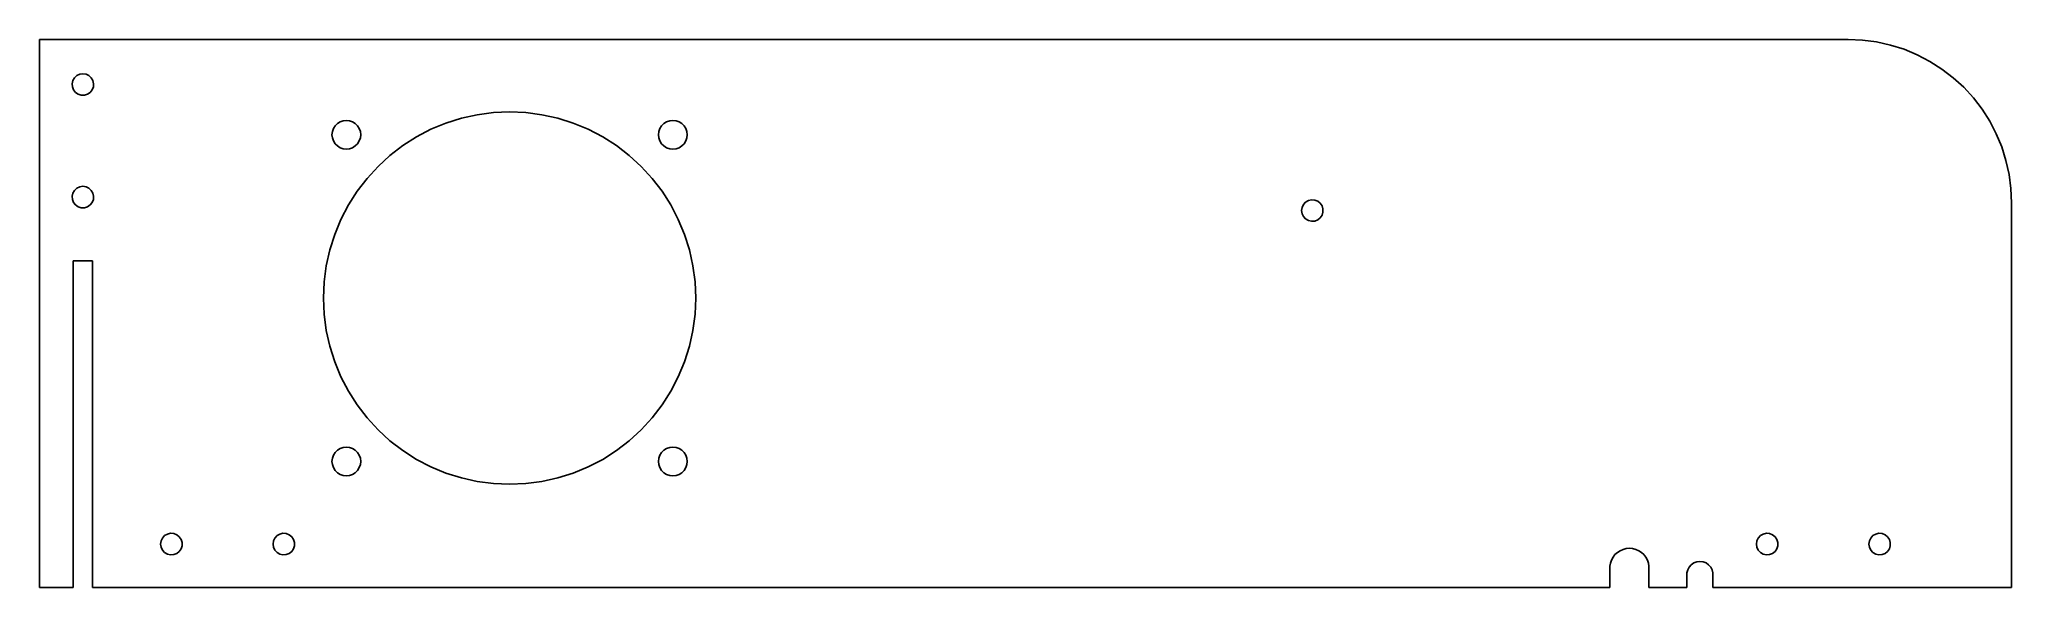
# Model space of a CAD drawing. Header units: metres. Extents: x 0 to 302, y 0 to 84.
import ezdxf

# ---------------------------------------------------------------- set-up
doc = ezdxf.new("R2010")
doc.units = ezdxf.units.M

msp = doc.modelspace()

# ---------------------------------------------------------------- linework, layer by layer
for p, q in [((277, 83.88), (0, 83.88)), ((0, 83.88), (0, 0)), ((279.179, 83.7849), (277, 83.88)), ((281.341, 83.5002), (279.179, 83.7849)), ((283.47, 83.0281), (281.341, 83.5002)), ((285.551, 82.3723), (283.47, 83.0281)), ((287.565, 81.5377), (285.551, 82.3723)), ((5.72052, 78.3433), (6.16365, 78.5567)), ((6.16365, 78.5567), (6.65, 78.63)), ((6.65, 78.63), (7.13635, 78.5567)), ((7.13635, 78.5567), (7.57948, 78.3433)), ((289.5, 80.5306), (287.565, 81.5377)), ((291.339, 79.3588), (289.5, 80.5306)), ((293.07, 78.0311), (291.339, 79.3588)), ((5.00461, 77.1033), (5.11406, 77.5828)), ((5.04137, 76.6128), (5.00461, 77.1033)), ((5.22106, 76.155), (5.04137, 76.6128)), ((5.11406, 77.5828), (5.35998, 78.0088)), ((5.52771, 75.7705), (5.22106, 76.155)), ((5.35998, 78.0088), (5.72052, 78.3433)), ((5.93409, 75.4934), (5.52771, 75.7705)), ((7.77228, 75.7705), (7.36591, 75.4934)), ((7.57948, 78.3433), (7.94002, 78.0088)), ((8.07894, 76.155), (7.77228, 75.7705)), ((7.94002, 78.0088), (8.18594, 77.5828)), ((8.25863, 76.6128), (8.07894, 76.155)), ((8.18594, 77.5828), (8.29539, 77.1033)), ((8.29539, 77.1033), (8.25863, 76.6128)), ((294.678, 76.5577), (293.07, 78.0311)), ((296.151, 74.9497), (294.678, 76.5577)), ((6.40408, 75.3484), (5.93409, 75.4934)), ((6.89592, 75.3484), (6.40408, 75.3484)), ((7.36591, 75.4934), (6.89592, 75.3484)), ((67.051, 72.367), (69.5161, 72.6915)), ((69.5161, 72.6915), (72, 72.8)), ((72, 72.8), (74.4839, 72.6915)), ((74.4839, 72.6915), (76.949, 72.367)), ((297.479, 73.2194), (296.151, 74.9497)), ((298.651, 71.38), (297.479, 73.2194)), ((44.8, 69.3), (44.8552, 69.7895)), ((44.8552, 69.7895), (45.0179, 70.2545)), ((45.0179, 70.2545), (45.28, 70.6717)), ((45.28, 70.6717), (45.6283, 71.02)), ((45.6283, 71.02), (46.0455, 71.2821)), ((46.0455, 71.2821), (46.5105, 71.4448)), ((46.5105, 71.4448), (47, 71.5)), ((47, 71.5), (47.4895, 71.4448)), ((47.4895, 71.4448), (47.9545, 71.2821)), ((47.9545, 71.2821), (48.3717, 71.02)), ((48.3717, 71.02), (48.72, 70.6717)), ((48.72, 70.6717), (48.9821, 70.2545)), ((48.9821, 70.2545), (49.1448, 69.7895)), ((49.1448, 69.7895), (49.2, 69.3)), ((57.75, 68.9817), (59.9554, 70.1298)), ((59.9554, 70.1298), (62.2524, 71.0812)), ((62.2524, 71.0812), (64.6237, 71.8289)), ((64.6237, 71.8289), (67.051, 72.367)), ((76.949, 72.367), (79.3763, 71.8289)), ((79.3763, 71.8289), (81.7476, 71.0812)), ((81.7476, 71.0812), (84.0446, 70.1298)), ((84.0446, 70.1298), (86.25, 68.9817)), ((94.8, 69.3), (94.8552, 69.7895)), ((94.8552, 69.7895), (95.0179, 70.2545)), ((95.0179, 70.2545), (95.28, 70.6717)), ((95.28, 70.6717), (95.6283, 71.02)), ((95.6283, 71.02), (96.0455, 71.2821)), ((96.0455, 71.2821), (96.5105, 71.4448)), ((96.5105, 71.4448), (97, 71.5)), ((97, 71.5), (97.4895, 71.4448)), ((97.4895, 71.4448), (97.9545, 71.2821)), ((97.9545, 71.2821), (98.3717, 71.02)), ((98.3717, 71.02), (98.72, 70.6717)), ((98.72, 70.6717), (98.9821, 70.2545)), ((98.9821, 70.2545), (99.1448, 69.7895)), ((99.1448, 69.7895), (99.2, 69.3)), ((299.658, 69.4455), (298.651, 71.38)), ((44.8552, 68.8105), (44.8, 69.3)), ((45.0179, 68.3455), (44.8552, 68.8105)), ((45.28, 67.9283), (45.0179, 68.3455)), ((45.6283, 67.58), (45.28, 67.9283)), ((46.0455, 67.3179), (45.6283, 67.58)), ((46.5105, 67.1552), (46.0455, 67.3179)), ((47, 67.1), (46.5105, 67.1552)), ((47.4895, 67.1552), (47, 67.1)), ((47.9545, 67.3179), (47.4895, 67.1552)), ((48.3717, 67.58), (47.9545, 67.3179)), ((48.72, 67.9283), (48.3717, 67.58)), ((48.9821, 68.3455), (48.72, 67.9283)), ((49.1448, 68.8105), (48.9821, 68.3455)), ((49.2, 69.3), (49.1448, 68.8105)), ((53.6806, 66.1323), (55.6531, 67.6458)), ((55.6531, 67.6458), (57.75, 68.9817)), ((86.25, 68.9817), (88.3469, 67.6458)), ((88.3469, 67.6458), (90.3194, 66.1323)), ((94.8552, 68.8105), (94.8, 69.3)), ((95.0179, 68.3455), (94.8552, 68.8105)), ((95.28, 67.9283), (95.0179, 68.3455)), ((95.6283, 67.58), (95.28, 67.9283)), ((96.0455, 67.3179), (95.6283, 67.58)), ((96.5105, 67.1552), (96.0455, 67.3179)), ((97, 67.1), (96.5105, 67.1552)), ((97.4895, 67.1552), (97, 67.1)), ((97.9545, 67.3179), (97.4895, 67.1552)), ((98.3717, 67.58), (97.9545, 67.3179)), ((98.72, 67.9283), (98.3717, 67.58)), ((98.9821, 68.3455), (98.72, 67.9283)), ((99.1448, 68.8105), (98.9821, 68.3455)), ((99.2, 69.3), (99.1448, 68.8105)), ((300.492, 67.4305), (299.658, 69.4455)), ((301.148, 65.3505), (300.492, 67.4305)), ((50.1677, 62.6194), (51.8475, 64.4525)), ((51.8475, 64.4525), (53.6806, 66.1323)), ((90.3194, 66.1323), (92.1525, 64.4525)), ((92.1525, 64.4525), (93.8323, 62.6194)), ((301.62, 63.2212), (301.148, 65.3505)), ((5.11406, 60.3628), (5.35998, 60.7888)), ((5.35998, 60.7888), (5.72052, 61.1233)), ((5.72052, 61.1233), (6.16365, 61.3367)), ((6.16365, 61.3367), (6.65, 61.41)), ((6.65, 61.41), (7.13635, 61.3367)), ((7.13635, 61.3367), (7.57948, 61.1233)), ((7.57948, 61.1233), (7.94002, 60.7888)), ((7.94002, 60.7888), (8.18594, 60.3628)), ((47.3183, 58.55), (48.6542, 60.6469)), ((48.6542, 60.6469), (50.1677, 62.6194)), ((93.8323, 62.6194), (95.3458, 60.6469)), ((95.3458, 60.6469), (96.6817, 58.55)), ((301.905, 61.0589), (301.62, 63.2212)), ((302, 58.88), (301.905, 61.0589)), ((5.00461, 59.8833), (5.11406, 60.3628)), ((5.04137, 59.3928), (5.00461, 59.8833)), ((5.22106, 58.935), (5.04137, 59.3928)), ((5.52771, 58.5505), (5.22106, 58.935)), ((5.93409, 58.2734), (5.52771, 58.5505)), ((6.40408, 58.1284), (5.93409, 58.2734)), ((6.89592, 58.1284), (6.40408, 58.1284)), ((7.36591, 58.2734), (6.89592, 58.1284)), ((7.77228, 58.5505), (7.36591, 58.2734)), ((8.07894, 58.935), (7.77228, 58.5505)), ((8.25863, 59.3928), (8.07894, 58.935)), ((8.18594, 60.3628), (8.29539, 59.8833)), ((8.29539, 59.8833), (8.25863, 59.3928)), ((46.1702, 56.3446), (47.3183, 58.55)), ((96.6817, 58.55), (97.8298, 56.3446)), ((193.272, 57.7), (193.346, 58.1863)), ((193.346, 57.2137), (193.272, 57.7)), ((193.346, 58.1863), (193.559, 58.6295)), ((193.559, 58.6295), (193.894, 58.99)), ((193.894, 58.99), (194.319, 59.2359)), ((194.319, 59.2359), (194.799, 59.3454)), ((194.799, 59.3454), (195.289, 59.3086)), ((195.289, 59.3086), (195.747, 59.1289)), ((195.747, 59.1289), (196.132, 58.8223)), ((196.132, 58.8223), (196.409, 58.4159)), ((196.409, 58.4159), (196.554, 57.9459)), ((196.554, 57.4541), (196.409, 56.9841)), ((196.554, 57.9459), (196.554, 57.4541)), ((302, 0), (302, 58.88)), ((45.2188, 54.0476), (46.1702, 56.3446)), ((97.8298, 56.3446), (98.7812, 54.0476)), ((193.559, 56.7705), (193.346, 57.2137)), ((193.894, 56.41), (193.559, 56.7705)), ((194.319, 56.1641), (193.894, 56.41)), ((194.799, 56.0546), (194.319, 56.1641)), ((195.289, 56.0914), (194.799, 56.0546)), ((195.747, 56.2711), (195.289, 56.0914)), ((196.132, 56.5777), (195.747, 56.2711)), ((196.409, 56.9841), (196.132, 56.5777)), ((43.933, 49.249), (44.4711, 51.6763)), ((44.4711, 51.6763), (45.2188, 54.0476)), ((98.7812, 54.0476), (99.5289, 51.6763)), ((99.5289, 51.6763), (100.067, 49.249)), ((5.15862, 0), (5.15862, 50)), ((5.15862, 50), (8.14138, 50)), ((8.14138, 50), (8.14138, 0)), ((43.6085, 46.7839), (43.933, 49.249)), ((100.067, 49.249), (100.392, 46.7839)), ((43.5, 44.3), (43.6085, 46.7839)), ((100.392, 46.7839), (100.5, 44.3)), ((43.6085, 41.8161), (43.5, 44.3)), ((100.5, 44.3), (100.392, 41.8161)), ((43.933, 39.351), (43.6085, 41.8161)), ((44.4711, 36.9237), (43.933, 39.351)), ((100.067, 39.351), (99.5289, 36.9237)), ((100.392, 41.8161), (100.067, 39.351)), ((45.2188, 34.5524), (44.4711, 36.9237)), ((99.5289, 36.9237), (98.7812, 34.5524)), ((46.1702, 32.2554), (45.2188, 34.5524)), ((98.7812, 34.5524), (97.8298, 32.2554)), ((47.3183, 30.05), (46.1702, 32.2554)), ((97.8298, 32.2554), (96.6817, 30.05)), ((48.6542, 27.9531), (47.3183, 30.05)), ((50.1677, 25.9806), (48.6542, 27.9531)), ((95.3458, 27.9531), (93.8323, 25.9806)), ((96.6817, 30.05), (95.3458, 27.9531)), ((51.8475, 24.1475), (50.1677, 25.9806)), ((93.8323, 25.9806), (92.1525, 24.1475)), ((45.6283, 21.02), (46.0455, 21.2821)), ((46.0455, 21.2821), (46.5105, 21.4448)), ((46.5105, 21.4448), (47, 21.5)), ((47, 21.5), (47.4895, 21.4448)), ((47.4895, 21.4448), (47.9545, 21.2821)), ((47.9545, 21.2821), (48.3717, 21.02)), ((53.6806, 22.4677), (51.8475, 24.1475)), ((55.6531, 20.9542), (53.6806, 22.4677)), ((90.3194, 22.4677), (88.3469, 20.9542)), ((92.1525, 24.1475), (90.3194, 22.4677)), ((95.6283, 21.02), (96.0455, 21.2821)), ((96.0455, 21.2821), (96.5105, 21.4448)), ((96.5105, 21.4448), (97, 21.5)), ((97, 21.5), (97.4895, 21.4448)), ((97.4895, 21.4448), (97.9545, 21.2821)), ((97.9545, 21.2821), (98.3717, 21.02)), ((44.8, 19.3), (44.8552, 19.7895)), ((44.8552, 18.8105), (44.8, 19.3)), ((44.8552, 19.7895), (45.0179, 20.2545)), ((45.0179, 18.3455), (44.8552, 18.8105)), ((45.0179, 20.2545), (45.28, 20.6717)), ((45.28, 17.9283), (45.0179, 18.3455)), ((45.28, 20.6717), (45.6283, 21.02)), ((48.3717, 21.02), (48.72, 20.6717)), ((48.72, 20.6717), (48.9821, 20.2545)), ((48.9821, 18.3455), (48.72, 17.9283)), ((48.9821, 20.2545), (49.1448, 19.7895)), ((49.1448, 18.8105), (48.9821, 18.3455)), ((49.1448, 19.7895), (49.2, 19.3)), ((49.2, 19.3), (49.1448, 18.8105)), ((57.75, 19.6183), (55.6531, 20.9542)), ((59.9554, 18.4702), (57.75, 19.6183)), ((62.2524, 17.5188), (59.9554, 18.4702)), ((84.0446, 18.4702), (81.7476, 17.5188)), ((86.25, 19.6183), (84.0446, 18.4702)), ((88.3469, 20.9542), (86.25, 19.6183)), ((94.8, 19.3), (94.8552, 19.7895)), ((94.8552, 18.8105), (94.8, 19.3)), ((94.8552, 19.7895), (95.0179, 20.2545)), ((95.0179, 18.3455), (94.8552, 18.8105)), ((95.0179, 20.2545), (95.28, 20.6717)), ((95.28, 17.9283), (95.0179, 18.3455)), ((95.28, 20.6717), (95.6283, 21.02)), ((98.3717, 21.02), (98.72, 20.6717)), ((98.72, 20.6717), (98.9821, 20.2545)), ((98.9821, 18.3455), (98.72, 17.9283)), ((98.9821, 20.2545), (99.1448, 19.7895)), ((99.1448, 18.8105), (98.9821, 18.3455)), ((99.1448, 19.7895), (99.2, 19.3)), ((99.2, 19.3), (99.1448, 18.8105)), ((45.6283, 17.58), (45.28, 17.9283)), ((46.0455, 17.3179), (45.6283, 17.58)), ((46.5105, 17.1552), (46.0455, 17.3179)), ((47, 17.1), (46.5105, 17.1552)), ((47.4895, 17.1552), (47, 17.1)), ((47.9545, 17.3179), (47.4895, 17.1552)), ((48.3717, 17.58), (47.9545, 17.3179)), ((48.72, 17.9283), (48.3717, 17.58)), ((64.6237, 16.7711), (62.2524, 17.5188)), ((67.051, 16.233), (64.6237, 16.7711)), ((69.5161, 15.9085), (67.051, 16.233)), ((72, 15.8), (69.5161, 15.9085)), ((74.4839, 15.9085), (72, 15.8)), ((76.949, 16.233), (74.4839, 15.9085)), ((79.3763, 16.7711), (76.949, 16.233)), ((81.7476, 17.5188), (79.3763, 16.7711)), ((95.6283, 17.58), (95.28, 17.9283)), ((96.0455, 17.3179), (95.6283, 17.58)), ((96.5105, 17.1552), (96.0455, 17.3179)), ((97, 17.1), (96.5105, 17.1552)), ((97.4895, 17.1552), (97, 17.1)), ((97.9545, 17.3179), (97.4895, 17.1552)), ((98.3717, 17.58), (97.9545, 17.3179)), ((98.72, 17.9283), (98.3717, 17.58)), ((18.55, 6.65), (18.6233, 7.13635)), ((18.6233, 6.16365), (18.55, 6.65)), ((18.6233, 7.13635), (18.8367, 7.57948)), ((18.8367, 5.72052), (18.6233, 6.16365)), ((18.8367, 7.57948), (19.1712, 7.94002)), ((19.1712, 7.94002), (19.5972, 8.18594)), ((19.5972, 8.18594), (20.0767, 8.29539)), ((20.0767, 8.29539), (20.5672, 8.25863)), ((20.5672, 8.25863), (21.025, 8.07894)), ((21.025, 8.07894), (21.4095, 7.77228)), ((21.4095, 7.77228), (21.6866, 7.36591)), ((21.6866, 7.36591), (21.8316, 6.89592)), ((21.8316, 6.40408), (21.6866, 5.93409)), ((21.8316, 6.89592), (21.8316, 6.40408)), ((35.77, 6.65), (35.8433, 7.13635)), ((35.8433, 6.16365), (35.77, 6.65)), ((35.8433, 7.13635), (36.0567, 7.57948)), ((36.0567, 5.72052), (35.8433, 6.16365)), ((36.0567, 7.57948), (36.3912, 7.94002)), ((36.3912, 7.94002), (36.8172, 8.18594)), ((36.8172, 8.18594), (37.2967, 8.29539)), ((37.2967, 8.29539), (37.7872, 8.25863)), ((37.7872, 8.25863), (38.245, 8.07894)), ((38.245, 8.07894), (38.6295, 7.77228)), ((38.6295, 7.77228), (38.9066, 7.36591)), ((38.9066, 7.36591), (39.0516, 6.89592)), ((39.0516, 6.40408), (38.9066, 5.93409)), ((39.0516, 6.89592), (39.0516, 6.40408)), ((262.93, 6.65), (263.003, 7.13635)), ((263.003, 6.16365), (262.93, 6.65)), ((263.003, 7.13635), (263.217, 7.57948)), ((263.217, 5.72052), (263.003, 6.16365)), ((263.217, 7.57948), (263.551, 7.94002)), ((263.551, 7.94002), (263.977, 8.18594)), ((263.977, 8.18594), (264.457, 8.29539)), ((264.457, 8.29539), (264.947, 8.25863)), ((264.947, 8.25863), (265.405, 8.07894)), ((265.405, 8.07894), (265.79, 7.77228)), ((265.79, 7.77228), (266.067, 7.36591)), ((266.067, 7.36591), (266.212, 6.89592)), ((266.212, 6.40408), (266.067, 5.93409)), ((266.212, 6.89592), (266.212, 6.40408)), ((280.15, 6.65), (280.223, 7.13635)), ((280.223, 6.16365), (280.15, 6.65)), ((280.223, 7.13635), (280.437, 7.57948)), ((280.437, 5.72052), (280.223, 6.16365)), ((280.437, 7.57948), (280.771, 7.94002)), ((280.771, 7.94002), (281.197, 8.18594)), ((281.197, 8.18594), (281.677, 8.29539)), ((281.677, 8.29539), (282.167, 8.25863)), ((282.167, 8.25863), (282.625, 8.07894)), ((282.625, 8.07894), (283.01, 7.77228)), ((283.01, 7.77228), (283.287, 7.36591)), ((283.287, 7.36591), (283.432, 6.89592)), ((283.432, 6.40408), (283.287, 5.93409)), ((283.432, 6.89592), (283.432, 6.40408)), ((19.1712, 5.35998), (18.8367, 5.72052)), ((19.5972, 5.11406), (19.1712, 5.35998)), ((20.0767, 5.00461), (19.5972, 5.11406)), ((20.5672, 5.04137), (20.0767, 5.00461)), ((21.025, 5.22106), (20.5672, 5.04137)), ((21.4095, 5.52771), (21.025, 5.22106)), ((21.6866, 5.93409), (21.4095, 5.52771)), ((36.3912, 5.35998), (36.0567, 5.72052)), ((36.8172, 5.11406), (36.3912, 5.35998)), ((37.2967, 5.00461), (36.8172, 5.11406)), ((37.7872, 5.04137), (37.2967, 5.00461)), ((38.245, 5.22106), (37.7872, 5.04137)), ((38.6295, 5.52771), (38.245, 5.22106)), ((38.9066, 5.93409), (38.6295, 5.52771)), ((240.49, 3.24774), (240.572, 3.73646)), ((240.49, 0), (240.49, 3.24774)), ((240.572, 3.73646), (240.733, 4.20509)), ((240.733, 4.20509), (240.969, 4.64084)), ((240.969, 4.64084), (241.273, 5.03184)), ((241.273, 5.03184), (241.637, 5.36742)), ((241.637, 5.36742), (242.052, 5.63842)), ((242.052, 5.63842), (242.506, 5.83745)), ((242.506, 5.83745), (242.986, 5.95908)), ((242.986, 5.95908), (243.48, 6)), ((243.48, 6), (243.974, 5.95908)), ((243.974, 5.95908), (244.454, 5.83745)), ((244.454, 5.83745), (244.908, 5.63842)), ((244.908, 5.63842), (245.323, 5.36742)), ((245.323, 5.36742), (245.687, 5.03184)), ((245.687, 5.03184), (245.992, 4.64084)), ((245.992, 4.64084), (246.227, 4.20509)), ((246.227, 4.20509), (246.388, 3.73646)), ((246.388, 3.73646), (246.47, 3.24774)), ((246.47, 3.24774), (246.47, 0)), ((252.41, 2.70921), (252.634, 3.13613)), ((252.634, 3.13613), (252.954, 3.49702)), ((252.954, 3.49702), (253.351, 3.77091)), ((253.351, 3.77091), (253.801, 3.94188)), ((253.801, 3.94188), (254.28, 4)), ((254.28, 4), (254.759, 3.94188)), ((254.759, 3.94188), (255.209, 3.77091)), ((255.209, 3.77091), (255.606, 3.49702)), ((255.606, 3.49702), (255.926, 3.13613)), ((255.926, 3.13613), (256.15, 2.70921)), ((263.551, 5.35998), (263.217, 5.72052)), ((263.977, 5.11406), (263.551, 5.35998)), ((264.457, 5.00461), (263.977, 5.11406)), ((264.947, 5.04137), (264.457, 5.00461)), ((265.405, 5.22106), (264.947, 5.04137)), ((265.79, 5.52771), (265.405, 5.22106)), ((266.067, 5.93409), (265.79, 5.52771)), ((280.771, 5.35998), (280.437, 5.72052)), ((281.197, 5.11406), (280.771, 5.35998)), ((281.677, 5.00461), (281.197, 5.11406)), ((282.167, 5.04137), (281.677, 5.00461)), ((282.625, 5.22106), (282.167, 5.04137)), ((283.01, 5.52771), (282.625, 5.22106)), ((283.287, 5.93409), (283.01, 5.52771)), ((252.295, 2.24107), (252.41, 2.70921)), ((252.295, 0), (252.295, 2.24107)), ((256.15, 2.70921), (256.265, 2.24107)), ((256.265, 2.24107), (256.265, 0)), ((0, 0), (5.15862, 0)), ((8.14138, 0), (240.49, 0)), ((246.47, 0), (252.295, 0)), ((256.265, 0), (302, 0))]:
    msp.add_line(p, q)

doc.saveas('drawing.dxf')
